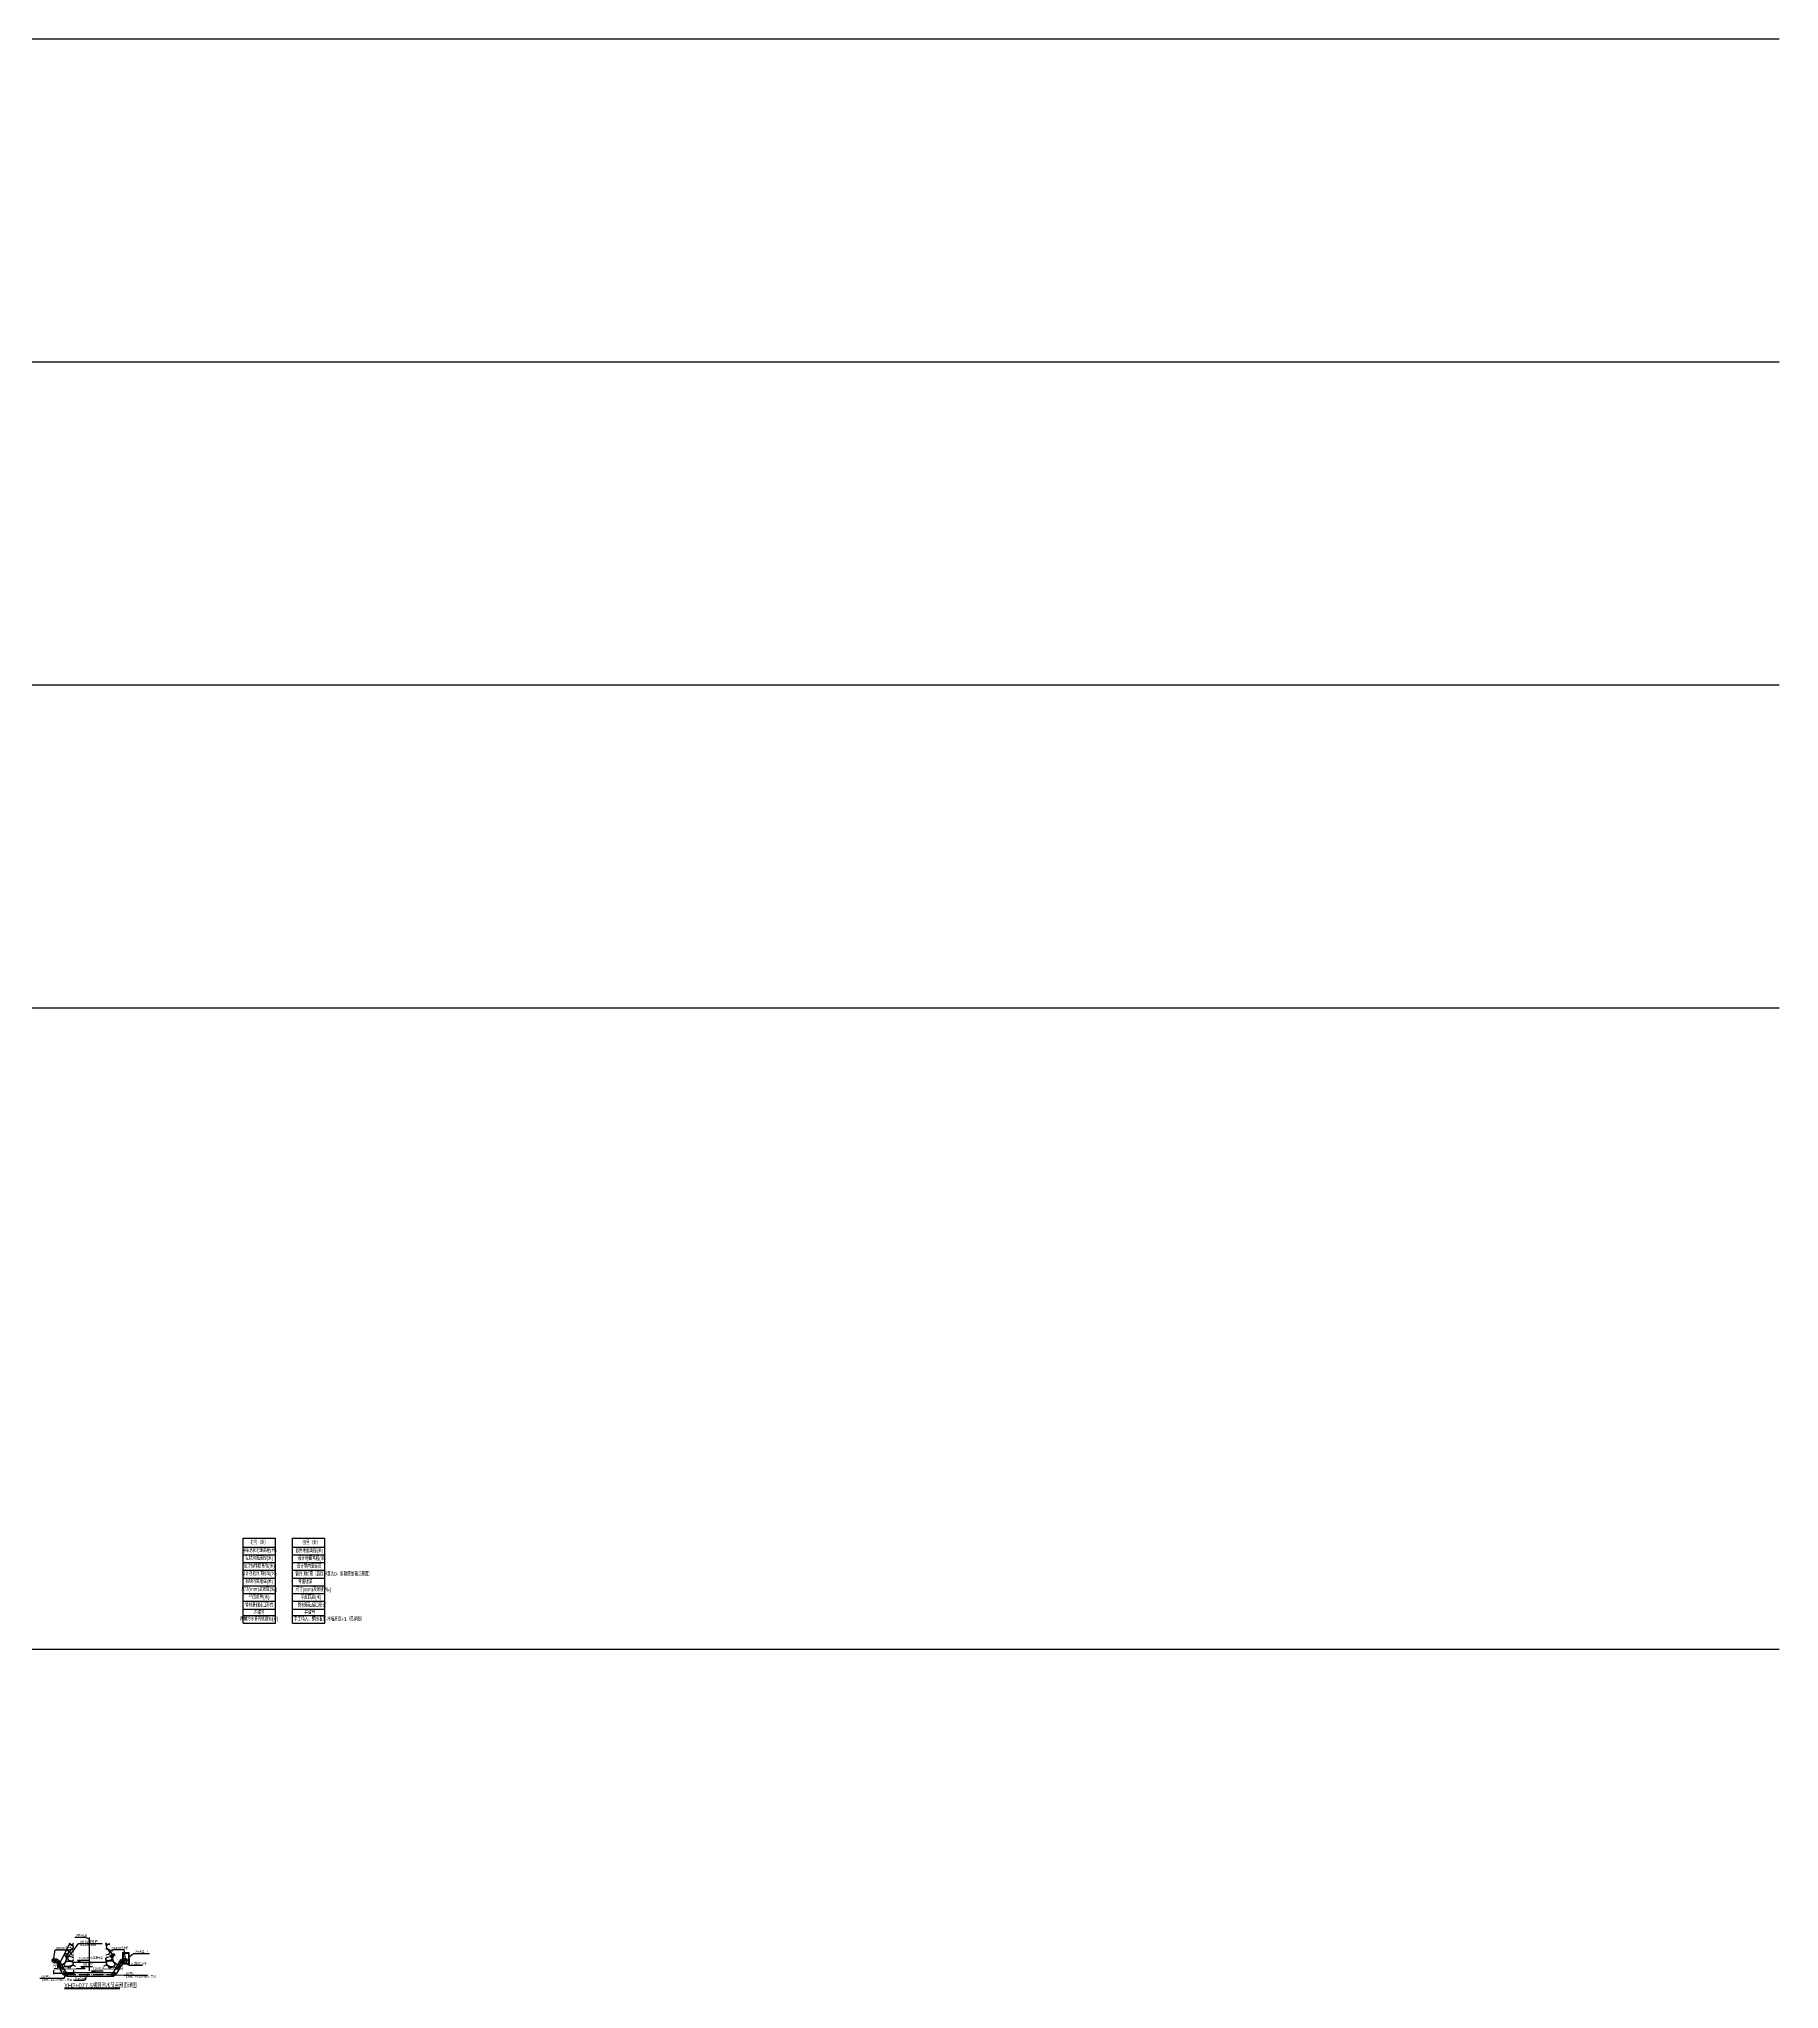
# Model space of a CAD drawing. Extents: x 529262 to 576451, y 2694391 to 2717535.
# Drawn here: x 573757 to 576451, y 2706427 to 2709447 of the extents above; entities that cross this region are included whole.
import ezdxf
from ezdxf import colors
from ezdxf.entities.mleader import LeaderData, LeaderLine
from ezdxf.math import Vec2, Vec3

# ---------------------------------------------------------------- set-up
doc = ezdxf.new("R2010")
doc.units = 0
doc.linetypes.add('ACAD_ISO04W100', pattern=[30.5, 24, -3, 0.5, -3])
doc.linetypes.add('CONTINOUS', pattern=[0])
for name, color, linetype in [('-0-管-文', 2, 'CONTINOUS'), ('A-纵断面井类', 3, 'Continuous'), ('GPSCOMMON', 7, 'Continuous'), ('PP-COM', 7, 'Continuous'), ('W-标注', 2, 'Continuous'), ('W-给排水平纵隐藏图层', 3, 'Continuous'), ('文字', 7, 'Continuous'), ('桩号', 7, 'Continuous'), ('纵断_设计线', 1, 'Continuous'), ('给-管-生产', 1, 'Continuous'), ('给-管-细线', 7, 'Continuous'), ('给水纵断主管', 7, 'Continuous')]:
    doc.layers.add(name, color=color, linetype=linetype)
doc.styles.add('JieTuHzTxt', font='smsim.shx', dxfattribs={"width": 0.7, "bigfont": 'smfs.shx'})
doc.styles.add('SEMDI', font='smsim.shx', dxfattribs={"width": 0.75, "bigfont": 'smfs.shx'})
doc.styles.add('SM', font='romang.shx', dxfattribs={"width": 0.8, "bigfont": 'hztxt.shx'})
doc.styles.add('SMEDI', font='smsim.shx', dxfattribs={"width": 0.75, "height": 3.5, "bigfont": 'smfs.shx'})
doc.dimstyles.new('1：1000', dxfattribs={"dimtxt": 2.5, "dimasz": 0.5, "dimexe": 1, "dimexo": 2, "dimgap": 0.5, "dimtad": 1, "dimdec": 0, "dimdsep": 46, "dimtxsty": 'SM', "dimblk": 'ARCHTICK', "dimcen": 0.1, "dimclrd": 256, "dimclre": 256, "dimclrt": 256, "dimaunit": 1, "dimadec": 0, "dimazin": 0, "dimtfac": 0.666667, "dimtdec": 0, "dimtofl": 0, "dimtmove": 2, "dimatfit": 3, "dimldrblk": 'OBLIQUE', "dimfxl": 2, "dimfxlon": 1, "dimtolj": 1, "dimtzin": 0, "dimlwd": -1, "dimlwe": -1, "dimarcsym": 0})

# ---------------------------------------------------------------- blocks, each defined once
blk = doc.blocks.new('_ArchTick')
at = {"color": 0, "linetype": 'ByBlock', "const_width": 0.4}
blk.add_lwpolyline([(-0.5, -0.5), (0.5, 0.5)], dxfattribs=at)
blk = doc.blocks.new('*D140')
at = {"layer": 'Defpoints', "color": 0, "transparency": 16777216}
for p in [(573778.9, 2706458.1), (573809.9, 2706458.1), (573778.9, 2706451)]:
    blk.add_point(p, dxfattribs=at)
at = {"layer": 'W-给排水平纵隐藏图层', "transparency": 16777216}
for p, q in [((573778.9, 2706456), (573778.9, 2706450)), ((573809.9, 2706456), (573809.9, 2706450)), ((573809.9, 2706451), (573778.9, 2706451))]:
    blk.add_line(p, q, dxfattribs=at)
at = {"layer": 'W-给排水平纵隐藏图层', "transparency": 16777216, "rotation": 180}
blk.add_blockref('_ArchTick', (573778.9, 2706451), dxfattribs=at)
at = {"layer": 'W-给排水平纵隐藏图层', "transparency": 16777216}
blk.add_blockref('_ArchTick', (573809.9, 2706451), dxfattribs=at)
at = {"layer": 'W-给排水平纵隐藏图层', "transparency": 16777216, "insert": (573792.3, 2706453.9), "char_height": 3.5, "attachment_point": 5, "style": 'SEMDI'}
blk.add_mtext('\\A1;3100', dxfattribs=at)
blk = doc.blocks.new('_OBLIQUE')
at = {"color": 0, "linetype": 'ByBlock'}
blk.add_line((-0.5, -0.5), (0.5, 0.5), dxfattribs=at)
blk = doc.blocks.new('*D141')
at = {"layer": 'Defpoints', "color": 0, "transparency": 16777216}
for p in [(573777.9, 2706468.7), (573777.9, 2706458.7), (573785.1, 2706458.7)]:
    blk.add_point(p, dxfattribs=at)
at = {"layer": 'W-给排水平纵隐藏图层', "transparency": 16777216}
for p, q in [((573780.1, 2706468.7), (573786.1, 2706468.7)), ((573780.1, 2706458.7), (573786.1, 2706458.7)), ((573785.1, 2706468.7), (573785.1, 2706458.7))]:
    blk.add_line(p, q, dxfattribs=at)
for p, rotation in [((573785.1, 2706468.7), 90), ((573785.1, 2706458.7), 270)]:
    blk.add_blockref('_ArchTick', p, dxfattribs=dict(at, rotation=rotation))
at = {"layer": 'W-给排水平纵隐藏图层', "transparency": 16777216, "insert": (573780.7, 2706463.2), "char_height": 3.5, "attachment_point": 5, "rotation": 90, "style": 'SEMDI'}
blk.add_mtext('\\A1;1000', dxfattribs=at)
blk = doc.blocks.new('0100050600')
at = {"layer": '给-管-生产'}
for p, q in [((-270, -63), (-391, 148)), ((118, 325), (68, 413)), ((223, 265), (118, 325)), ((324, 265), (223, 265)), ((81, -265), (-270, -63)), ((324, -265), (81, -265))]:
    blk.add_line(p, q, dxfattribs=at)
at = {"layer": '给-管-细线'}
for p, q in [((68, 413), (-391, 148)), ((118, 325), (-270, -63)), ((223, 265), (81, -265)), ((324, 265), (324, -265))]:
    blk.add_line(p, q, dxfattribs=at)
blk = doc.blocks.new('0800050001834')
at = {"layer": '给-管-生产'}
for p, q in [((0, 265), (1834, 265)), ((0, -265), (1834, -265))]:
    blk.add_line(p, q, dxfattribs=at)
at = {"layer": '给-管-细线'}
for p, q in [((0, 265), (0, -265)), ((1834, 265), (1834, -265))]:
    blk.add_line(p, q, dxfattribs=at)
blk = doc.blocks.new('0800050006923')
at = {"layer": '给-管-生产'}
for p, q in [((0, 265), (6923, 265)), ((0, -265), (6923, -265))]:
    blk.add_line(p, q, dxfattribs=at)
at = {"layer": '给-管-细线'}
for p, q in [((0, 265), (0, -265)), ((6923, 265), (6923, -265))]:
    blk.add_line(p, q, dxfattribs=at)
blk = doc.blocks.new('_None')

msp = doc.modelspace()

# ---------------------------------------------------------------- hatches: boundary and pattern name
at = {"layer": 'GPSCOMMON'}
h = msp.add_hatch(dxfattribs=at)
h.set_pattern_fill('GRAVEL', color=8, style=0)
h.set_pattern_definition([(228.013, (573802.6958, 2706484.0957), (-203.20017, -228.60028), [3.4172, -338.305]), (184.9697, (573800.4098, 2706481.5557), (304.800493, 25.39982), [5.864, -580.54]), (132.5104, (573794.5678, 2706481.0477), (253.999815, -279.40027), [4.1348, -409.347]), (267.2737, (573784.6618, 2706474.6977), (25.39989, 507.999837), [5.34, -528.664]), (292.8337, (573784.4078, 2706469.3637), (-127.00036, 304.800173), [5.2363, -518.398]), (357.2737, (573786.4398, 2706464.5377), (-507.999837, 25.39989), [5.34, -528.664]), (37.6942, (573791.77385, 2706464.2837), (-330.200209, -253.999774), [7.0619, -699.131]), (72.2553, (573797.36185, 2706468.6017), (177.800356, 558.800162), [6.6672, -660.053]), (121.4296, (573799.3938, 2706474.9517), (-203.20005, 330.19961), [5.3581, -530.455]), (175.236, (573796.5998, 2706479.5237), (279.39978, -25.39976), [6.1171, -299.739]), (222.3974, (573790.50385, 2706480.0317), (-304.80001, -279.399637), [7.9108, -783.168]), (138.814, (573809.8078, 2706474.4437), (-177.79989, 152.39977), [2.7, -267.306]), (171.469, (573807.7758, 2706476.2217), (330.199496, -50.80013), [5.1368, -508.546]), (225, (573802.696, 2706476.984), (-5e-15, -25.4), [3.592, -32.329]), (203.199, (573800.918, 2706480.0317), (127.00043, 50.80022), [1.9344, -191.506]), (291.801, (573799.14, 2706479.2697), (-25.4, 76.20005), [2.7357, -134.048]), (30.964, (573800.156, 2706476.7297), (76.1999, 50.80004), [4.4432, -143.663]), (161.565, (573803.966, 2706479.016), (50.8, -25.4), [3.213, -77.109]), (16.3895, (573784.4078, 2706479.2697), (254.00014, 76.19984), [4.5009, -445.588]), (70.346, (573788.7258, 2706480.5397), (-101.59972, -279.399605), [3.776, -373.822]), (293.199, (573803.966, 2706484.0957), (-50.80022, 127.00043), [3.8688, -189.572]), (343.6105, (573805.4898, 2706480.5397), (-254.00014, 76.19984), [4.5009, -445.588]), (339.444, (573784.4078, 2706463.5217), (-127.00016, 50.79994), [4.3403, -212.677]), (294.775, (573788.4718, 2706461.9977), (-126.999704, 279.39987), [3.6367, -360.036]), (66.801, (573804.22, 2706458.6957), (50.80022, 127.00043), [3.8688, -189.572]), (17.354, (573805.7438, 2706462.2517), (-330.20002, -101.599847), [4.2578, -421.524]), (69.444, (573791.7738, 2706458.6957), (-50.79994, -127.00016), [2.1702, -214.848]), (101.31, (573802.696, 2706458.6957), (-25.3999, 101.5997), [1.295, -128.22]), (165.964, (573802.442, 2706459.9657), (76.20005, -25.4), [5.2363, -99.4905]), (186.009, (573797.3618, 2706461.2357), (253.999625, 25.39994), [4.8527, -480.414]), (303.69, (573800.156, 2706474.444), (-25.4, 50.8), [3.663, -87.918]), (353.1572, (573802.1878, 2706471.3957), (431.80018, -50.800228), [6.3956, -633.16]), (60.9454, (573808.5378, 2706470.6337), (-101.59976, -177.79958), [2.615, -258.894]), (90, (573809.808, 2706472.92), (-25.4, 25.4), [1.524, -23.876]), (120.2564, (573796.8538, 2706461.9977), (101.599785, -177.79991), [3.5287, -349.339]), (48.013, (573795.0758, 2706465.0457), (203.20017, 228.60028), [6.8344, -334.888]), (0, (573799.648, 2706470.126), (25.4, 25.4), [6.604, -18.796]), (325.305, (573806.2518, 2706470.1257), (-253.99956, 177.80002), [4.0161, -397.593]), (254.055, (573809.554, 2706467.8397), (-25.40006, -101.60024), [3.6983, -181.217]), (207.646, (573808.5378, 2706464.2837), (-482.59983, -254.00016), [6.0214, -596.125]), (175.426, (573803.2038, 2706461.4897), (-330.200076, 25.399877), [6.3703, -630.658]), (175.426, (573803.2038, 2706461.4897), (-330.200076, 25.399877), [6.3703, -630.658])])
h.paths.add_polyline_path([(573812.908, 2706458.696), (573812.908, 2706463.696), (573809.908, 2706463.696), (573809.908, 2706498.696), (573804.908, 2706498.696), (573787.408, 2706463.696), (573784.408, 2706463.696), (573784.408, 2706458.696)])
h = msp.add_hatch(dxfattribs=at)
h.set_pattern_fill('GRAVEL', color=8, style=0)
h.set_pattern_definition([(311.987, (573867.1198, 2706484.0957), (203.20017, -228.60028), [3.4172, -338.305]), (355.0303, (573869.4058, 2706481.5557), (-304.800493, 25.39982), [5.864, -580.54]), (47.4896, (573875.2478, 2706481.0477), (-253.999815, -279.40027), [4.1348, -409.347]), (272.7263, (573885.1538, 2706474.6977), (-25.39989, 507.999837), [5.34, -528.664]), (247.1663, (573885.4078, 2706469.3637), (127.00036, 304.800173), [5.2363, -518.398]), (182.7263, (573883.3758, 2706464.5377), (507.999837, 25.39989), [5.34, -528.664]), (142.3058, (573878.04185, 2706464.2837), (330.200209, -253.999774), [7.0619, -699.131]), (107.7447, (573872.45385, 2706468.6017), (-177.800356, 558.800162), [6.6672, -660.053]), (58.5704, (573870.4218, 2706474.9517), (203.20005, 330.19961), [5.3581, -530.455]), (4.764, (573873.2158, 2706479.5237), (-279.39978, -25.39976), [6.1171, -299.739]), (317.6026, (573879.31185, 2706480.0317), (304.80001, -279.399637), [7.9108, -783.168]), (41.186, (573860.0078, 2706474.4437), (177.79989, 152.39977), [2.7, -267.306]), (8.531, (573862.0398, 2706476.2217), (-330.199496, -50.80013), [5.1368, -508.546]), (315, (573867.12, 2706476.984), (5e-15, -25.4), [3.592, -32.329]), (336.801, (573868.898, 2706480.0317), (-127.00043, 50.80022), [1.9344, -191.506]), (248.199, (573870.676, 2706479.2697), (25.4, 76.20005), [2.7357, -134.048]), (149.036, (573869.66, 2706476.7297), (-76.1999, 50.80004), [4.4432, -143.663]), (18.435, (573865.85, 2706479.016), (-50.8, -25.4), [3.213, -77.109]), (163.6105, (573885.4078, 2706479.2697), (-254.00014, 76.19984), [4.5009, -445.588]), (109.654, (573881.0898, 2706480.5397), (101.59972, -279.399605), [3.776, -373.822]), (246.801, (573865.85, 2706484.0957), (50.80022, 127.00043), [3.8688, -189.572]), (196.3895, (573864.3258, 2706480.5397), (254.00014, 76.19984), [4.5009, -445.588]), (200.556, (573885.4078, 2706463.5217), (127.00016, 50.79994), [4.3403, -212.677]), (245.225, (573881.3438, 2706461.9977), (126.999704, 279.39987), [3.6367, -360.036]), (113.199, (573865.596, 2706458.6957), (-50.80022, 127.00043), [3.8688, -189.572]), (162.646, (573864.0718, 2706462.2517), (330.20002, -101.599847), [4.2578, -421.524]), (110.556, (573878.0418, 2706458.6957), (50.79994, -127.00016), [2.1702, -214.848]), (78.69, (573867.12, 2706458.6957), (25.3999, 101.5997), [1.295, -128.22]), (14.036, (573867.374, 2706459.9657), (-76.20005, -25.4), [5.2363, -99.4905]), (353.991, (573872.4538, 2706461.2357), (-253.999625, 25.39994), [4.8527, -480.414]), (236.31, (573869.66, 2706474.444), (25.4, 50.8), [3.663, -87.918]), (186.8428, (573867.6278, 2706471.3957), (-431.80018, -50.800228), [6.3956, -633.16]), (119.0546, (573861.2778, 2706470.6337), (101.59976, -177.79958), [2.615, -258.894]), (90, (573860.008, 2706472.92), (25.4, 25.4), [1.524, -23.876]), (59.7436, (573872.9618, 2706461.9977), (-101.599785, -177.79991), [3.5287, -349.339]), (131.987, (573874.7398, 2706465.0457), (-203.20017, 228.60028), [6.8344, -334.888]), (180, (573870.168, 2706470.126), (-25.4, 25.4), [6.604, -18.796]), (214.695, (573863.5638, 2706470.1257), (253.99956, 177.80002), [4.0161, -397.593]), (285.945, (573860.262, 2706467.8397), (25.40006, -101.60024), [3.6983, -181.217]), (332.354, (573861.2778, 2706464.2837), (482.59983, -254.00016), [6.0214, -596.125]), (4.574, (573866.6118, 2706461.4897), (330.200076, 25.399877), [6.3703, -630.658]), (4.574, (573866.6118, 2706461.4897), (330.200076, 25.399877), [6.3703, -630.658])])
h.paths.add_polyline_path([(573856.908, 2706458.696), (573856.908, 2706463.696), (573859.908, 2706463.696), (573859.908, 2706498.696), (573864.908, 2706498.696), (573882.408, 2706463.696), (573885.408, 2706463.696), (573885.408, 2706458.696)])

# ---------------------------------------------------------------- linework, layer by layer
at = {"color": 0, "linetype": 'ByBlock', "lineweight": -2}
for p, q in [((574072.611, 2707125.361), (574122.611, 2707125.361)), ((574072.611, 2706993.361), (574072.611, 2707125.361)), ((574122.611, 2706993.361), (574122.611, 2707125.361)), ((574149.158, 2707125.361), (574199.158, 2707125.361)), ((574149.158, 2706993.361), (574149.158, 2707125.361)), ((574199.158, 2706993.361), (574199.158, 2707125.361)), ((574072.611, 2707111.361), (574122.611, 2707111.361)), ((574072.611, 2707099.361), (574122.611, 2707099.361)), ((574072.611, 2707087.361), (574122.611, 2707087.361)), ((574149.158, 2707111.361), (574199.158, 2707111.361)), ((574149.158, 2707099.361), (574199.158, 2707099.361)), ((574149.158, 2707087.361), (574199.158, 2707087.361)), ((574072.611, 2707075.361), (574122.611, 2707075.361)), ((574072.611, 2707063.361), (574122.611, 2707063.361)), ((574149.158, 2707075.361), (574199.158, 2707075.361)), ((574149.158, 2707063.361), (574199.158, 2707063.361)), ((574072.611, 2707051.361), (574122.611, 2707051.361)), ((574072.611, 2707039.361), (574122.611, 2707039.361)), ((574072.611, 2707027.361), (574122.611, 2707027.361)), ((574149.158, 2707051.361), (574199.158, 2707051.361)), ((574149.158, 2707039.361), (574199.158, 2707039.361)), ((574149.158, 2707027.361), (574199.158, 2707027.361)), ((574072.611, 2707015.361), (574122.611, 2707015.361)), ((574072.611, 2707005.361), (574122.611, 2707005.361)), ((574149.158, 2707015.361), (574199.158, 2707015.361)), ((574149.158, 2707005.361), (574199.158, 2707005.361)), ((574072.611, 2706993.361), (574122.611, 2706993.361)), ((574149.158, 2706993.361), (574199.158, 2706993.361))]:
    msp.add_line(p, q, dxfattribs=at)
at = {"layer": 'A-纵断面井类', "ltscale": 10}
for p, q in [((573885.846, 2706483.579), (573895.936, 2706483.579)), ((573885.846, 2706483.579), (573885.863, 2706465.279)), ((573886.846, 2706482.579), (573894.936, 2706482.579)), ((573886.846, 2706482.579), (573886.863, 2706466.279)), ((573894.936, 2706482.579), (573894.953, 2706466.279)), ((573895.935, 2706465.279), (573895.92, 2706483.528)), ((573895.936, 2706465.303), (573895.922, 2706483.553)), ((573895.936, 2706483.579), (573895.953, 2706465.279)), ((573895.953, 2706465.279), (573885.863, 2706465.279)), ((573894.953, 2706466.279), (573886.863, 2706466.279))]:
    msp.add_line(p, q, dxfattribs=at)
at = {"layer": 'GPSCOMMON'}
for p, q in [((573787.408, 2706463.696), (573804.908, 2706498.696)), ((573778.908, 2706473.696), (573781.408, 2706473.696)), ((573778.908, 2706468.696), (573780.057, 2706468.696)), ((573809.908, 2706468.696), (573859.908, 2706468.696)), ((573813.908, 2706458.696), (573828.311, 2706458.696)), ((573890.908, 2706473.696), (573888.408, 2706473.696)), ((573890.908, 2706468.696), (573888.408, 2706468.696))]:
    msp.add_line(p, q, dxfattribs=at)
at = {"layer": 'GPSCOMMON', "color": 8}
msp.add_line((573834.908, 2706455.199), (573834.908, 2706507.007), dxfattribs=at)
at = {"layer": 'GPSCOMMON'}
for points in [[(573812.908, 2706458.696, 0.2, 0.2, 0), (573812.908, 2706463.696, 0.2, 0.2, 0), (573809.908, 2706463.696, 0.2, 0.2, 0), (573809.908, 2706498.696, 0.2, 0.2, 0), (573804.908, 2706498.696, 0.2, 0.2, 0), (573787.408, 2706463.696, 0.2, 0.2, 0), (573784.408, 2706463.696, 0.2, 0.2, 0), (573784.408, 2706458.696, 0.2, 0.2, 0)], [(573856.908, 2706458.696, 0.2, 0.2, 0), (573856.908, 2706463.696, 0.2, 0.2, 0), (573859.908, 2706463.696, 0.2, 0.2, 0), (573859.908, 2706498.696, 0.2, 0.2, 0), (573864.908, 2706498.696, 0.2, 0.2, 0), (573882.408, 2706463.696, 0.2, 0.2, 0), (573885.408, 2706463.696, 0.2, 0.2, 0), (573885.408, 2706458.696, 0.2, 0.2, 0)]]:
    msp.add_lwpolyline(points, format="xyseb", close=True, dxfattribs=at)
at = {"layer": 'GPSCOMMON', "const_width": 0.2}
for points in [[(573784.408, 2706458.696), (573783.408, 2706458.696), (573783.408, 2706457.696), (573813.908, 2706457.696)], [(573812.908, 2706458.696), (573813.908, 2706458.696), (573813.908, 2706457.696)], [(573856.908, 2706458.696), (573855.908, 2706458.696), (573855.908, 2706457.696)], [(573885.408, 2706458.696), (573886.408, 2706458.696), (573886.408, 2706457.696), (573855.908, 2706457.696)]]:
    msp.add_lwpolyline(points, dxfattribs=at)
at = {"layer": 'GPSCOMMON'}
for centre, start, end in [((573778.908, 2706471.196), 90, 270), ((573890.908, 2706471.196), 270, 99.184888), ((573890.908, 2706471.196), 270, 90)]:
    msp.add_arc(centre, 2.5, start, end, dxfattribs=at)
at = {"layer": 'PP-COM'}
for p, q in [((571451.269, 2709446.518), (576451.269, 2709446.518)), ((571451.269, 2708946.518), (576451.269, 2708946.518)), ((571451.269, 2708446.518), (576451.269, 2708446.518)), ((571451.268, 2707946.518), (576451.268, 2707946.518)), ((571451.269, 2706953.361), (576451.269, 2706953.361))]:
    msp.add_line(p, q, dxfattribs=at)
at = {"layer": 'W-标注'}
for points in [[(573778.908, 2706471.196), (573781.578, 2706487.707), (573798.934, 2706487.707)], [(573805.885, 2706481.178), (573817.746, 2706497.629), (573854.324, 2706497.629)], [(573834.908, 2706504.045), (573828.569, 2706506.841), (573812.155, 2706506.841)], [(573890.908, 2706471.196), (573888.238, 2706487.707), (573870.881, 2706487.707)], [(573816.162, 2706471.643), (573834.347, 2706471.643)], [(573816.162, 2706471.643), (573819.109, 2706468.696), (573822.057, 2706471.643)], [(573821.45, 2706461.643), (573839.635, 2706461.643)], [(573821.45, 2706461.643), (573824.398, 2706458.696), (573827.345, 2706461.643)], [(573837.994, 2706455.303), (573856.18, 2706455.303)], [(573837.994, 2706455.303), (573840.942, 2706452.356), (573843.889, 2706455.303)], [(573890.119, 2706468.696), (573896.049, 2706463.915), (573916.866, 2706463.915)], [(573798.337, 2706448.834), (573794.304, 2706443.427), (573757.726, 2706443.427)], [(573832.215, 2706450.719), (573827.105, 2706440.009), (573810.118, 2706440.009)], [(573873.201, 2706449.197), (573887.882, 2706448.593), (573924.461, 2706448.593)]]:
    msp.add_lwpolyline(points, dxfattribs=at)
at = {"layer": '桩号', "color": 1}
msp.add_line((573881.705, 2706428.135), (573796.032, 2706428.135), dxfattribs=at)
at = {"layer": '桩号'}
msp.add_line((573881.705, 2706427.036), (573796.032, 2706427.036), dxfattribs=at)
at = {"layer": '纵断_设计线'}
msp.add_line((573886.476, 2706483.574), (573890.476, 2706483.583), dxfattribs=at)
at = {"layer": '给水纵断主管', "color": 8, "linetype": 'ACAD_ISO04W100', "ltscale": 0.7}
for p, q in [((573776.408, 2706471.196), (573784.647, 2706471.196)), ((573784.647, 2706471.196), (573797.054, 2706449.706)), ((573885.169, 2706471.196), (573872.762, 2706449.706)), ((573893.408, 2706471.196), (573885.169, 2706471.196)), ((573797.054, 2706449.706), (573872.762, 2706449.706))]:
    msp.add_line(p, q, dxfattribs=at)

# ---------------------------------------------------------------- block references
for name, p, xscale, yscale, zscale, rotation in [('0100050600', (573784.647, 2706471.196), 0.009999999776482582, 0.009999999776482582, 0.009999999776482582, 180), ('0800050001834', (573786.266, 2706468.391), 0.00999999999951794, 0.00999999999951794, 0.00999999999951794, 299.9999999962995), ('0800050001834', (573883.549, 2706468.391), -0.009999999944038765, 0.01000000000021828, 0.01, 60.00000055427138), ('0100050600', (573885.169, 2706471.196), -0.009999999776482582, 0.01000000163912773, 0.01, 180)]:
    msp.add_blockref(name, p, dxfattribs=dict(xscale=xscale, yscale=yscale, zscale=zscale, rotation=rotation))
for name, p, xscale, yscale, zscale in [('0100050600', (573797.054, 2706449.706), 0.009999999776482582, 0.009999999776482582, 0.009999999776482582), ('0100050600', (573872.762, 2706449.706), -0.009999999776482582, 0.01000000163912773, 0.01), ('0800050006923', (573800.293, 2706449.706), 0.01000000000021828, 0.01000000000021828, 0.01000000000021828)]:
    msp.add_blockref(name, p, dxfattribs=dict(xscale=xscale, yscale=yscale, zscale=zscale))

# ---------------------------------------------------------------- texts
at = {"color": 0, "style": 'JieTuHzTxt', "width": 0.7}
for s, p in [('桩号（米）', (574164.65, 2707115.361)), ('自然地面高程(米)', (574153.589, 2707102.761)), ('设计地面高程(米)', (574157.822, 2707090.761)), ('管外顶标高（盖板厚度为0，即管底加箱涵高度）', (574153.639, 2707066.761)), ('设计管内底标高', (574155.739, 2707078.761)), ('管道埋深', (574157.839, 2707054.761)), ('尺寸(mm)及坡度(‰)', (574153.862, 2707042.761)), ('平面距离(米)', (574162.006, 2707030.761)), ('手工输入，即挡墙顶-挡墙高度+1（见详图）', (574151.489, 2706996.761)), ('管材基础接口形式', (574157.242, 2707018.361)), ('井编号', (574167.891, 2707007.361))]:
    msp.add_text(s, height=6, dxfattribs=at).set_placement(p)
at = {"color": 0, "linetype": 'ByBlock', "lineweight": -2, "char_height": 6, "attachment_point": 5, "style": 'JieTuHzTxt'}
for s, insert in [('桩号（米）', (574097.611, 2707118.361)), ('两岸现状地面高程(米)', (574097.611, 2707105.361)), ('现状沟底高程(米)', (574097.611, 2707093.361)), ('设计挡墙外顶标高(米)', (574097.611, 2707069.361)), ('设计挡墙底高程(米)', (574097.611, 2707081.361)), ('挡墙内底埋深(米)', (574097.611, 2707057.361)), ('尺寸(mm)及坡度(‰)', (574097.611, 2707045.361)), ('平面距离(米)', (574097.611, 2707033.361)), ('两侧污水管内底高程(米)', (574097.611, 2706999.361)), ('管材基础接口形式', (574097.611, 2707021.361)), ('井编号', (574097.611, 2707010.361))]:
    msp.add_mtext(s, dxfattribs=dict(at, insert=insert))
at = {"layer": 'W-标注', "style": 'SMEDI', "width": 0.75}
for s, p in [('DN500污水管', (573783.126, 2706488.455)), ('护墙中心线', (573813.704, 2706507.589)), ('详见结构大样图', (573820.633, 2706493.519)), ('M7.5浆砌石挡墙', (573820.633, 2706498.377)), ('DN500污水管', (573870.153, 2706488.455)), ('129.636（以实测为准）', (573818.388, 2706473.241)), ('128.677', (573823.676, 2706463.241)), ('128.013', (573840.221, 2706456.901)), ('60°弯头', (573890.77, 2706449.341)), ('以顺接接入为准', (573898.936, 2706464.663)), ('设支墩，详见10S505，页90', (573760.613, 2706439.317)), ('60°弯头', (573760.613, 2706444.175)), ('砼满包基础', (573813.005, 2706440.757)), ('设支墩，详见10S505，页90', (573890.77, 2706444.483))]:
    msp.add_text(s, height=3.5, dxfattribs=at).set_placement(p)
at = {"layer": '文字', "style": 'SMEDI', "width": 0.75}
msp.add_text('YH2+077.5横穿污水节点剖面详图 ', height=7, dxfattribs=at).set_placement((573795.521, 2706429.036))

# ---------------------------------------------------------------- dimensions: what is measured, and where the dimension line sits
at = {"layer": 'W-给排水平纵隐藏图层'}
for base, p1, p2, angle, picture, middle in [((573785.057, 2706458.696), (573777.917, 2706468.696), (573777.917, 2706458.696), 270, '*D141', (573780.741, 2706463.165)), ((573778.908, 2706450.961), (573809.908, 2706458.101), (573778.908, 2706458.101), 180, '*D140', (573792.289, 2706453.861))]:
    dim = msp.add_linear_dim(base=base, p1=p1, p2=p2, angle=angle, dimstyle='1：1000', override={"dimscale": 1, "dimtxt": 3.5, "dimasz": 1, "dimdec": 0, "dimlfac": 100, "dimzin": 0, "dimpost": '', "dimtxsty": 'SEMDI', "dimfxl": 5, "dimarcsym": 1}, dxfattribs=at)
    dim.commit()
    dim.dimension.update_dxf_attribs({"geometry": picture, "text_midpoint": middle, "dimtype": 161})

# ---------------------------------------------------------------- leaders
at = {"layer": '-0-管-文'}
ml = msp.add_multileader_mtext('Standard', dxfattribs=at)
ml.set_content('污水检查井井', color=256, style='SMEDI')
ml.set_leader_properties()
ml.set_arrow_properties(name='NONE')
ml.build(insert=Vec2(0, 0))
ml.multileader.update_dxf_attribs({"text_left_attachment_type": 5, "text_right_attachment_type": 5})
ctx = ml.context
ctx.base_point, ctx.char_height, ctx.plane_origin = Vec3(573903.887, 2706481.928), 3.5, Vec3(573867.241, 2706473.919)
ctx.left_attachment, ctx.right_attachment = 5, 5
notes = []
notes.append((ctx, [(0, (1, 1, 0), (573902.722, 2706481.928), (1, 0), 1.165, [(0, [(573894.975, 2706475.708)], 0, [])])]))
ctx.mtext.insert, ctx.mtext.flow_direction = Vec3(573905.887, 2706486.128), 5
for ctx, leaders in notes:
    for number, flags, end, landing, length, lines in leaders:
        leader = LeaderData()
        leader.index, (leader.has_last_leader_line, leader.has_dogleg_vector, leader.attachment_direction) = number, flags
        leader.last_leader_point, leader.dogleg_vector, leader.dogleg_length = Vec3(end), Vec3(landing), length
        for number, points, colour, breaks in lines:
            line = LeaderLine()
            line.index, line.vertices, line.color, line.breaks = number, Vec3.list(points), colors.encode_raw_color(colour), breaks
            leader.lines.append(line)
        ctx.leaders.append(leader)

doc.saveas('drawing.dxf')
